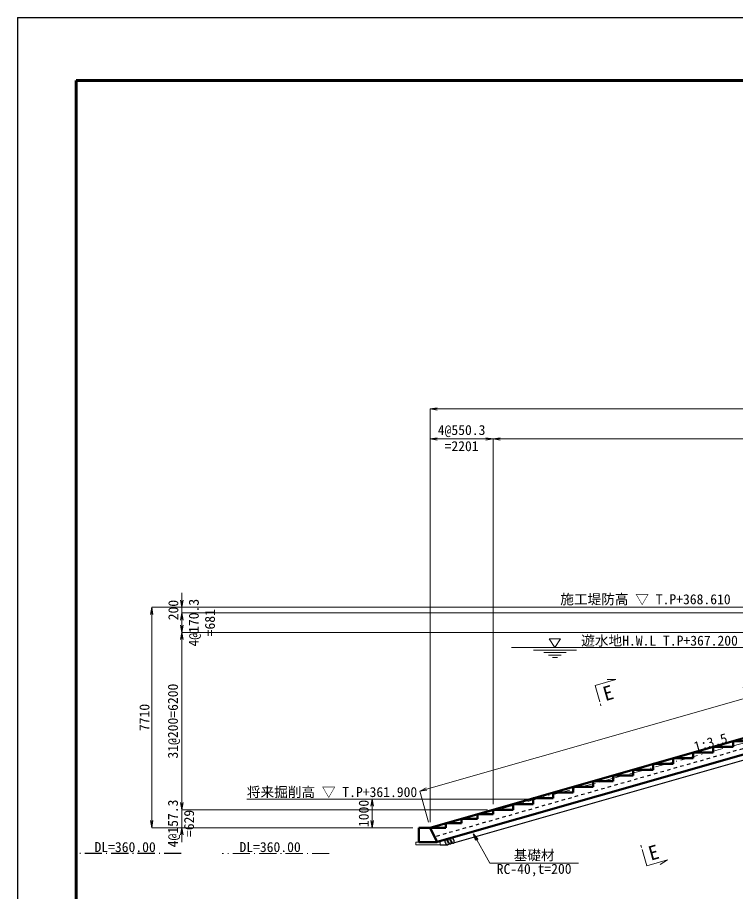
# Model space of a CAD drawing. Header units: millimetres. Extents: x 26429 to 134623, y -33914 to 95091.
# Drawn here: x 50523 to 75707, y -5143 to 25486 of the extents above; entities that cross this region are included whole.
import ezdxf
from ezdxf.enums import TextEntityAlignment as Align

# ---------------------------------------------------------------- set-up
doc = ezdxf.new("R2010")
doc.units = ezdxf.units.MM
doc.header["$LTSCALE"] = 100
doc.header["$PDSIZE"] = 300
doc.linetypes.add('SXF_一点短鎖線', pattern=[9.25, 6, -1.5, 0.25, -1.5])
doc.linetypes.add('SXF_跳び破線', pattern=[12, 6, -6])
doc.layers.get('Defpoints').update_dxf_attribs({"color": 191})
for name, color, linetype, lineweight in [('D-BMK', 2, 'SXF_一点短鎖線', 13), ('D-BYP-STR1', 2, 'Continuous', 13), ('D-BYP-STR6', 2, 'SXF_一点短鎖線', 13), ('D-BYP-STR7', 2, 'Continuous', 13), ('D-STR', 1, 'Continuous', 50), ('D-STR-DIM', 7, 'Continuous', 13), ('D-STR-HTXT', 7, 'Continuous', 13), ('D-STR-TXT', 7, 'Continuous', 13), ('D-TTL', 2, 'Continuous', 140)]:
    doc.layers.add(name, color=color, linetype=linetype, lineweight=lineweight)
doc.styles.add('MS ゴシック', font='MS Gothic.ttf')
doc.styles.add('ＭＳ ゴシック', font='MS Gothic.ttf')
doc.dimstyles.new('DIM-100-F', dxfattribs={"dimscale": 100, "dimtxt": 3.5, "dimasz": 2.5, "dimexe": 0, "dimexo": 2, "dimgap": 0.8, "dimtad": 1, "dimdec": 0, "dimzin": 0, "dimdsep": 46, "dimtxsty": 'MS ゴシック', "dimblk": 'OPEN', "dimcen": 0.1, "dimclrd": 256, "dimclre": 256, "dimclrt": 256, "dimaunit": 1, "dimadec": 4, "dimazin": 0, "dimtfac": 1, "dimtdec": 0, "dimtmove": 2, "dimatfit": 3, "dimldrblk": 'OPEN', "dimfxl": 1, "dimtolj": 1, "dimtzin": 0, "dimlwd": -1, "dimlwe": -1, "dimarcsym": 2})

# ---------------------------------------------------------------- blocks, each defined once
blk = doc.blocks.new('_Open')
at = {"color": 0, "linetype": 'ByBlock', "lineweight": -2}
for p, q in [((-1, 0.17), (0, 0)), ((-1, -0.17), (0, 0)), ((0, 0), (-1, 0))]:
    blk.add_line(p, q, dxfattribs=at)
blk = doc.blocks.new('*D2')
at = {"layer": 'D-STR-DIM', "ltscale": 0.2, "transparency": 16777216}
for p, q in [((56270, -1966), (56270, -1716)), ((66958, -2216), (56270, -2216)), ((56270, -2845), (56270, -2216)), ((64357, -2845), (56270, -2845)), ((56270, -3095), (56270, -3345))]:
    blk.add_line(p, q, dxfattribs=at)
at = {"layer": 'Defpoints', "color": 0, "ltscale": 0.2, "transparency": 16777216}
for p in [(56270, -2216), (67158, -2216), (64557, -2845)]:
    blk.add_point(p, dxfattribs=at)
at = {"layer": 'D-STR-DIM', "ltscale": 0.2, "transparency": 16777216, "xscale": 250, "yscale": 250, "zscale": 250}
for p, rotation in [((56270, -2216), 270), ((56270, -2845), 90)]:
    blk.add_blockref('_Open', p, dxfattribs=dict(at, rotation=rotation))
at = {"layer": 'D-STR-DIM', "ltscale": 0.2, "transparency": 16777216, "char_height": 350, "attachment_point": 5, "rotation": 90, "style": 'MS ゴシック'}
for s, insert in [('\\A1;4@157.3', (55996, -2694)), ('\\A1;=629', (56525, -2694))]:
    blk.add_mtext(s, dxfattribs=dict(at, insert=insert))
blk = doc.blocks.new('*D3')
at = {"layer": 'D-STR-DIM', "ltscale": 0.2, "transparency": 16777216}
for p, q in [((91687, 4866), (55220, 4866)), ((55220, -2595), (55220, 4616)), ((64357, -2845), (55220, -2845))]:
    blk.add_line(p, q, dxfattribs=at)
at = {"layer": 'Defpoints', "color": 0, "ltscale": 0.2, "transparency": 16777216}
for p in [(55220, 4866), (91887, 4866), (64557, -2845)]:
    blk.add_point(p, dxfattribs=at)
at = {"layer": 'D-STR-DIM', "ltscale": 0.2, "transparency": 16777216, "xscale": 250, "yscale": 250, "zscale": 250}
for p, rotation in [((55220, 4866), 90), ((55220, -2845), 270)]:
    blk.add_blockref('_Open', p, dxfattribs=dict(at, rotation=rotation))
at = {"layer": 'D-STR-DIM', "ltscale": 0.2, "transparency": 16777216, "insert": (54965, 1011), "char_height": 350, "attachment_point": 5, "rotation": 90, "style": 'MS ゴシック'}
blk.add_mtext('\\A1;7710', dxfattribs=at)
blk = doc.blocks.new('*D4')
at = {"layer": 'D-STR-DIM', "ltscale": 0.2, "transparency": 16777216}
for p, q in [((88658, 3984), (56270, 3984)), ((56270, -1966), (56270, 3734)), ((66958, -2216), (56270, -2216))]:
    blk.add_line(p, q, dxfattribs=at)
at = {"layer": 'Defpoints', "color": 0, "ltscale": 0.2, "transparency": 16777216}
for p in [(56270, 3984), (88858, 3984), (67158, -2216)]:
    blk.add_point(p, dxfattribs=at)
at = {"layer": 'D-STR-DIM', "ltscale": 0.2, "transparency": 16777216, "xscale": 250, "yscale": 250, "zscale": 250}
for p, rotation in [((56270, 3984), 90), ((56270, -2216), 270)]:
    blk.add_blockref('_Open', p, dxfattribs=dict(at, rotation=rotation))
at = {"layer": 'D-STR-DIM', "ltscale": 0.2, "transparency": 16777216, "insert": (55996, 884), "char_height": 350, "attachment_point": 5, "rotation": 90, "style": 'MS ゴシック'}
blk.add_mtext('\\A1;31@200=6200', dxfattribs=at)
blk = doc.blocks.new('*D5')
at = {"layer": 'D-STR-DIM', "ltscale": 0.2, "transparency": 16777216}
for p, q in [((64957, -2645), (64957, 10751)), ((65207, 10751), (66908, 10751)), ((67158, -2016), (67158, 10751))]:
    blk.add_line(p, q, dxfattribs=at)
at = {"layer": 'Defpoints', "color": 0, "ltscale": 0.2, "transparency": 16777216}
for p in [(67158, 10751), (67158, -2216), (64957, -2845)]:
    blk.add_point(p, dxfattribs=at)
at = {"layer": 'D-STR-DIM', "ltscale": 0.2, "transparency": 16777216, "xscale": 250, "yscale": 250, "zscale": 250, "rotation": 180}
blk.add_blockref('_Open', (64957, 10751), dxfattribs=at)
at = {"layer": 'D-STR-DIM', "ltscale": 0.2, "transparency": 16777216, "xscale": 250, "yscale": 250, "zscale": 250}
blk.add_blockref('_Open', (67158, 10751), dxfattribs=at)
at = {"layer": 'D-STR-DIM', "ltscale": 0.2, "transparency": 16777216, "char_height": 350, "attachment_point": 5, "style": 'MS ゴシック'}
for s, insert in [('\\A1;4@550.3', (66057, 11025)), ('\\A1;=2201', (66057, 10496))]:
    blk.add_mtext(s, dxfattribs=dict(at, insert=insert))
blk = doc.blocks.new('*D6')
at = {"layer": 'D-STR-DIM', "ltscale": 0.2, "transparency": 16777216}
for p, q in [((67158, -2016), (67158, 10751)), ((67408, 10751), (88608, 10751)), ((88858, 4184), (88858, 10751))]:
    blk.add_line(p, q, dxfattribs=at)
at = {"layer": 'Defpoints', "color": 0, "ltscale": 0.2, "transparency": 16777216}
for p in [(88858, 10751), (88858, 3984), (67158, -2216)]:
    blk.add_point(p, dxfattribs=at)
at = {"layer": 'D-STR-DIM', "ltscale": 0.2, "transparency": 16777216, "xscale": 250, "yscale": 250, "zscale": 250, "rotation": 180}
blk.add_blockref('_Open', (67158, 10751), dxfattribs=at)
at = {"layer": 'D-STR-DIM', "ltscale": 0.2, "transparency": 16777216, "xscale": 250, "yscale": 250, "zscale": 250}
blk.add_blockref('_Open', (88858, 10751), dxfattribs=at)
at = {"layer": 'D-STR-DIM', "ltscale": 0.2, "transparency": 16777216, "insert": (78008, 11025), "char_height": 350, "attachment_point": 5, "style": 'MS ゴシック'}
blk.add_mtext('\\A1;31@700=21700', dxfattribs=at)
blk = doc.blocks.new('*D7')
at = {"layer": 'D-STR-DIM', "ltscale": 0.2, "transparency": 16777216}
for p, q in [((64957, -2645), (64957, 11801)), ((65207, 11801), (91637, 11801)), ((91887, 5066), (91887, 11801))]:
    blk.add_line(p, q, dxfattribs=at)
at = {"layer": 'Defpoints', "color": 0, "ltscale": 0.2, "transparency": 16777216}
for p in [(91887, 11801), (91887, 4866), (64957, -2845)]:
    blk.add_point(p, dxfattribs=at)
at = {"layer": 'D-STR-DIM', "ltscale": 0.2, "transparency": 16777216, "xscale": 250, "yscale": 250, "zscale": 250, "rotation": 180}
blk.add_blockref('_Open', (64957, 11801), dxfattribs=at)
at = {"layer": 'D-STR-DIM', "ltscale": 0.2, "transparency": 16777216, "xscale": 250, "yscale": 250, "zscale": 250}
blk.add_blockref('_Open', (91887, 11801), dxfattribs=at)
at = {"layer": 'D-STR-DIM', "ltscale": 0.2, "transparency": 16777216, "insert": (78422, 12056), "char_height": 350, "attachment_point": 5, "style": 'MS ゴシック'}
blk.add_mtext('\\A1;26930', dxfattribs=at)
blk = doc.blocks.new('*D11')
at = {"layer": 'D-STR-DIM', "ltscale": 0.2, "transparency": 16777216}
for p, q in [((56270, 5116), (56270, 5366)), ((91687, 4866), (56270, 4866)), ((56270, 4666), (56270, 4866)), ((91073, 4666), (56270, 4666)), ((56270, 4416), (56270, 4166))]:
    blk.add_line(p, q, dxfattribs=at)
at = {"layer": 'Defpoints', "color": 0, "ltscale": 0.2, "transparency": 16777216}
for p in [(56270, 4866), (91273, 4666, 354000), (91887, 4866, 354000)]:
    blk.add_point(p, dxfattribs=at)
at = {"layer": 'D-STR-DIM', "ltscale": 0.2, "transparency": 16777216, "xscale": 250, "yscale": 250, "zscale": 250}
for p, rotation in [((56270, 4866), 270), ((56270, 4666), 90)]:
    blk.add_blockref('_Open', p, dxfattribs=dict(at, rotation=rotation))
at = {"layer": 'D-STR-DIM', "ltscale": 0.2, "transparency": 16777216, "insert": (55975, 4766), "char_height": 350, "attachment_point": 5, "rotation": 90, "style": 'MS ゴシック'}
blk.add_mtext('\\A1;200', dxfattribs=at)
blk = doc.blocks.new('*D12')
at = {"layer": 'D-STR-DIM', "ltscale": 1500, "transparency": 16777216}
for p, q in [((88803, 4177), (88492, 5266)), ((88251, 5197), (64831, -1494)), ((64902, -2652), (64591, -1563))]:
    blk.add_line(p, q, dxfattribs=at)
at = {"layer": 'Defpoints', "color": 0, "ltscale": 1500, "transparency": 16777216}
for p in [(88858, 3984, 354000), (64591, -1563), (64957, -2845, 354000)]:
    blk.add_point(p, dxfattribs=at)
at = {"layer": 'D-STR-DIM', "ltscale": 1500, "transparency": 16777216, "xscale": 250, "yscale": 250, "zscale": 250}
for p, rotation in [((88492, 5266), 15.94539590089285), ((64591, -1563), 195.9453959008929)]:
    blk.add_blockref('_Open', p, dxfattribs=dict(at, rotation=rotation))
at = {"layer": 'D-STR-DIM', "ltscale": 1500, "transparency": 16777216, "insert": (76471, 2097), "char_height": 350, "attachment_point": 5, "rotation": 15.9454, "style": 'MS ゴシック'}
blk.add_mtext('\\A1;24857', dxfattribs=at)
blk = doc.blocks.new('*D16')
at = {"layer": 'D-STR-DIM', "ltscale": 0.2, "transparency": 16777216}
for p, q in [((91074, 4665), (56270, 4665)), ((56270, 4234), (56270, 4415)), ((88658, 3984), (56270, 3984))]:
    blk.add_line(p, q, dxfattribs=at)
at = {"layer": 'Defpoints', "color": 0, "ltscale": 0.2, "transparency": 16777216}
for p in [(56270, 4665), (91274, 4665, 354000), (88858, 3984, 354000)]:
    blk.add_point(p, dxfattribs=at)
at = {"layer": 'D-STR-DIM', "ltscale": 0.2, "transparency": 16777216, "xscale": 250, "yscale": 250, "zscale": 250}
for p, rotation in [((56270, 4665), 90), ((56270, 3984), 270)]:
    blk.add_blockref('_Open', p, dxfattribs=dict(at, rotation=rotation))
at = {"layer": 'D-STR-DIM', "ltscale": 0.2, "transparency": 16777216, "char_height": 350, "attachment_point": 5, "rotation": 90, "style": 'MS ゴシック'}
for s, insert in [('\\A1;4@170.3', (56727, 4325)), ('\\A1;=681', (57256, 4325))]:
    blk.add_mtext(s, dxfattribs=dict(at, insert=insert))
blk = doc.blocks.new('*D91')
at = {"layer": 'D-STR-DIM', "transparency": 16777216}
for p, q in [((64357, -1845), (62930, -1845)), ((62930, -2595), (62930, -2095)), ((64357, -2845), (62930, -2845))]:
    blk.add_line(p, q, dxfattribs=at)
at = {"layer": 'Defpoints', "color": 0, "transparency": 16777216}
for p in [(62930, -1845), (64557, -1845), (64557, -2845)]:
    blk.add_point(p, dxfattribs=at)
at = {"layer": 'D-STR-DIM', "transparency": 16777216, "xscale": 250, "yscale": 250, "zscale": 250}
for p, rotation in [((62930, -1845), 90), ((62930, -2845), 270)]:
    blk.add_blockref('_Open', p, dxfattribs=dict(at, rotation=rotation))
at = {"layer": 'D-STR-DIM', "transparency": 16777216, "insert": (62635, -2345), "char_height": 350, "attachment_point": 5, "rotation": 90, "style": 'MS ゴシック'}
blk.add_mtext('\\A1;1000', dxfattribs=at)
blk = doc.blocks.new('1026-1')
at = {"layer": 'Defpoints', "linetype": 'SXF_跳び破線', "ltscale": 0.2}
for p, q in [((182062, 11395), (170761, 8167)), ((182158, 11059), (182062, 11395)), ((182158, 11059), (170716, 7790)), ((182213, 10867), (182158, 11059)), ((182213, 10867), (171013, 7667)), ((170761, 8167), (158161, 4567)), ((170716, 7790), (158320, 4248)), ((171013, 7667), (158413, 4067))]:
    blk.add_line(p, q, dxfattribs=at)
blk.add_lwpolyline([(157761, 4067), (157761, 4567), (158161, 4567), (158411, 4067)], close=True, dxfattribs=at)

msp = doc.modelspace()

# ---------------------------------------------------------------- linework, layer by layer
at = {"layer": 'D-BMK', "linetype": 'SXF_一点短鎖線'}
msp.add_line((61427.9, -3744.5), (57681.2, -3744.5), dxfattribs=at)
at = {"layer": 'D-BYP-STR6', "linetype": 'SXF_一点短鎖線'}
msp.add_lwpolyline([(99553, 3625.7), (98273.5, 4265.4), (91273.5, 4265.4), (65303.2, -2753.6)], dxfattribs=at)
at = {"layer": 'D-BYP-STR7', "linetype": 'Continuous', "lineweight": 25}
for p in [(89061.7, 3270.6), (65306.8, -3444.5)]:
    msp.add_line(p, (65558.9, -3444.5), dxfattribs=at)
at = {"layer": 'D-BYP-STR7', "linetype": 'SXF_跳び破線', "ltscale": 30}
msp.add_lwpolyline([(64556.8, -3344.5), (64456.8, -3344.5), (64456.8, -3444.5), (64556.8, -3444.5), (65206.8, -3444.5), (65306.8, -3444.5), (65306.8, -3344.5), (65206.8, -3344.5)], dxfattribs=at)
at = {"layer": 'D-BYP-STR7', "linetype": 'Continuous', "lineweight": 25, "extrusion": (0, 0, -1)}
for centre in [(65533.7, -3348.3), (65634.3, -3319.5), (65735, -3290.7)]:
    msp.add_ellipse(centre, major_axis=(-44.1, 89.8), ratio=0.5, dxfattribs=at)
at = {"layer": 'D-STR', "ltscale": 0.2}
for p, q in [((88857.8, 3984.3), (64956.8, -2844.5)), ((89006.8, 3462.9), (65203.6, -3338)), ((76257.8, 184.3), (75557.8, 184.3)), ((75557.8, 184.3), (75557.8, -15.7)), ((74857.8, -215.7), (74157.8, -215.7)), ((74157.8, -215.7), (74157.8, -415.7)), ((75557.8, -15.7), (74857.8, -15.7)), ((74857.8, -15.7), (74857.8, -215.7)), ((74157.8, -415.7), (73457.8, -415.7)), ((73457.8, -415.7), (73457.8, -615.7)), ((72757.8, -815.7), (72057.8, -815.7)), ((72057.8, -815.7), (72057.8, -1015.7)), ((73457.8, -615.7), (72757.8, -615.7)), ((72757.8, -615.7), (72757.8, -815.7)), ((71357.8, -1215.7), (70657.8, -1215.7)), ((70657.8, -1215.7), (70657.8, -1415.7)), ((72057.8, -1015.7), (71357.8, -1015.7)), ((71357.8, -1015.7), (71357.8, -1215.7)), ((70657.8, -1415.7), (69957.8, -1415.7)), ((69957.8, -1415.7), (69957.8, -1615.7)), ((69257.8, -1815.7), (68557.8, -1815.7)), ((68557.8, -1815.7), (68557.8, -2015.7)), ((69957.8, -1615.7), (69257.8, -1615.7)), ((69257.8, -1615.7), (69257.8, -1815.7)), ((68557.8, -2015.7), (67857.8, -2015.7)), ((67857.8, -2015.7), (67857.8, -2215.7)), ((66607.6, -2372.9), (66607.6, -2530.1)), ((67157.8, -2372.9), (66607.6, -2372.9)), ((67857.8, -2215.7), (67157.8, -2215.7)), ((67157.8, -2215.7), (67157.8, -2372.9)), ((65507.1, -2687.3), (65507.1, -2844.5)), ((66057.3, -2687.3), (65507.1, -2687.3)), ((66057.3, -2530.1), (66057.3, -2687.3)), ((66607.6, -2530.1), (66057.3, -2530.1)), ((65507.1, -2844.5), (64956.8, -2844.5))]:
    msp.add_line(p, q, dxfattribs=at)
at = {"layer": 'D-STR', "linetype": 'SXF_跳び破線', "ltscale": 30}
msp.add_lwpolyline([(64556.8, -3344.5), (64556.8, -2844.5), (64956.8, -2844.5), (65206.8, -3344.5)], close=True, dxfattribs=at)
at = {"layer": 'D-STR-DIM'}
msp.add_line((68556.8, -1844.5), (58545.3, -1844.5), dxfattribs=at)
at = {"layer": 'D-STR-HTXT'}
for p, q in [((69522.4, 3755.5), (69122.4, 3755.5)), ((69322.4, 3455.5), (69122.4, 3755.5)), ((69322.4, 3455.5), (69522.4, 3755.5)), ((67798.8, 3455.5), (89008.9, 3455.5)), ((70072.4, 3367.5), (68572.4, 3367.5)), ((69712.4, 3279.5), (68932.4, 3279.5)), ((69542.4, 3191.5), (69102.4, 3191.5)), ((69410.4, 3103.5), (69234.4, 3103.5)), ((67044, -4084, -354000), (70143.9, -4084, -354000))]:
    msp.add_line(p, q, dxfattribs=at)
at = {"layer": 'D-STR-TXT', "linetype": 'Continuous'}
for p, q in [((70931.5, 1412.3), (70910.9, 1484.4)), ((72327.7, -3458.4), (72348.5, -3530.5))]:
    msp.add_line(p, q, dxfattribs=at)
for points in [[(70890.3, 1556.5), (70725.5, 2133.4), (71446.6, 2339.5), (71146.7, 2334.5)], [(72369.3, -3602.6), (72535.6, -4179.1), (73256.2, -3971.2), (72999.3, -4126.1)]]:
    msp.add_lwpolyline(points, dxfattribs=at)
at = {"layer": 'D-TTL'}
for q in [(132573.4, 23286.4), (52573.4, -31713.6)]:
    msp.add_line((52573.4, 23286.4), q, dxfattribs=at)
at = {"layer": 'Defpoints', "color": 1}
for q in [(50523.4, -33913.6), (134623.4, 25486.4)]:
    msp.add_line((50523.4, 25486.4), q, dxfattribs=at)
at = {"layer": 'Defpoints', "linetype": 'SXF_一点短鎖線'}
msp.add_line((56250.3, -3744.5), (52573.4, -3744.5), dxfattribs=at)

# ---------------------------------------------------------------- block references
at = {"layer": 'D-BYP-STR1'}
msp.add_blockref('1026-1', (-93204.3, -7411), dxfattribs=at)

# ---------------------------------------------------------------- texts
at = {"layer": 'D-STR-TXT', "style": 'ＭＳ ゴシック'}
msp.add_text('施工堤防高 ▽ T.P+368.610', height=350, dxfattribs=at).set_placement((75468.1, 4865.6), align=Align.BOTTOM_RIGHT)
at = {"layer": 'D-STR-TXT', "ltscale": 0.01, "style": 'ＭＳ ゴシック'}
msp.add_text('遊水地H.W.L T.P+367.200', height=350, dxfattribs=at).set_placement((70241.7, 3523.2))
at = {"layer": 'D-STR-TXT', "style": 'ＭＳ ゴシック'}
for rotation, p in [(15.9454, (71185.6, 1869.7)), (15.7998, (72774.4, -3710.6))]:
    msp.add_text('E', height=500, rotation=rotation, dxfattribs=at).set_placement(p, align=Align.MIDDLE_CENTER)
msp.add_text('1:3.5', height=350, rotation=15.9454, dxfattribs=at).set_placement((74241.3, -191.8))
at = {"layer": 'D-STR-TXT', "style": 'MS ゴシック'}
msp.add_text('将来掘削高 ▽ T.P+361.900', height=350, dxfattribs=at).set_placement((58545.3, -1771.3))
at = {"layer": 'D-STR-TXT', "color": 7, "style": 'ＭＳ ゴシック'}
msp.add_text('DL=360.00', height=350, dxfattribs=at).set_placement((58287.4, -3694.5))
at = {"layer": 'D-STR-TXT', "style": 'MS ゴシック'}
for s, rotation, p in [('基礎材', 359.80039, (68593.9, -4084, -354000)), ('RC-40,t=200', 0.19961, (68595.6, -4563.8, -354000))]:
    msp.add_text(s, height=350, rotation=rotation, dxfattribs=at).set_placement(p, align=Align.BOTTOM_CENTER)
at = {"layer": 'Defpoints', "style": 'ＭＳ ゴシック'}
msp.add_text('DL=360.00', height=350, dxfattribs=at).set_placement((53216.7, -3694.5))

# ---------------------------------------------------------------- dimensions: what is measured, and where the dimension line sits
at = {"layer": 'D-STR-DIM', "ltscale": 0.2}
dim = msp.add_linear_dim(base=(91887, 11801.1), p1=(64956.8, -2844.5), p2=(91887, 4865.6), dimstyle='DIM-100-F', dxfattribs=at)
dim.commit()
dim.dimension.update_dxf_attribs({"geometry": '*D7', "text_midpoint": (78421.9, 12056.1)})
for base, p1, p2, text, picture, middle in [((67157.8, 10751.1), (64956.8, -2844.5), (67157.8, -2215.7), '4@550.3\\X=<>', '*D5', (66057.3, 10751.1)), ((88857.8, 10751.1), (67157.8, -2215.7), (88857.8, 3984.3), '31@700=<>', '*D6', (78007.8, 11024.8))]:
    dim = msp.add_linear_dim(base=base, p1=p1, p2=p2, text=text, dimstyle='DIM-100-F', dxfattribs=at)
    dim.commit()
    dim.dimension.update_dxf_attribs({"geometry": picture, "text_midpoint": middle})
for base, p1, picture, middle in [((56270, 4865.6, -354000), (91273.3, 4665.6), '*D11', (55975, 4765.6, -354000)), ((55220, 4865.6), (64556.8, -2844.5), '*D3', (54965, 1010.5))]:
    dim = msp.add_linear_dim(base=base, p1=p1, p2=(91887, 4865.6), angle=90, dimstyle='DIM-100-F', dxfattribs=at)
    dim.commit()
    dim.dimension.update_dxf_attribs({"geometry": picture, "text_midpoint": middle})
for base, p1, p2, text, picture, middle in [((56270, 4665.4, -354000), (88857.8, 3984.3), (91273.5, 4665.4, 0), '4@170.3\\X=<>', '*D16', (57000.8, 4324.9, -354000)), ((56270, -2215.7), (64556.8, -2844.5), (67157.8, -2215.7), '4@157.3\\X=<>', '*D2', (56270, -2693.9))]:
    dim = msp.add_linear_dim(base=base, p1=p1, p2=p2, angle=90, text=text, dimstyle='DIM-100-F', dxfattribs=at)
    dim.commit()
    dim.dimension.update_dxf_attribs({"geometry": picture, "text_midpoint": middle, "dimtype": 160})
at = {"layer": 'D-STR-DIM', "ltscale": 1500}
dim = msp.add_aligned_dim(p1=(88857.8, 3984.3), p2=(64956.8, -2844.5), distance=-1332.9, dimstyle='DIM-100-F', dxfattribs=at)
dim.commit()
dim.dimension.update_dxf_attribs({"geometry": '*D12', "text_midpoint": (76471.1, 2096.7, -354000)})
at = {"layer": 'D-STR-DIM', "ltscale": 0.2}
dim = msp.add_linear_dim(base=(56270, 3984.3), p1=(67157.8, -2215.7), p2=(88857.8, 3984.3), angle=90, text='31@200=<>', dimstyle='DIM-100-F', dxfattribs=at)
dim.commit()
dim.dimension.update_dxf_attribs({"geometry": '*D4', "text_midpoint": (55996.4, 884.3)})
at = {"layer": 'D-STR-DIM'}
dim = msp.add_linear_dim(base=(62930, -1844.5), p1=(64556.8, -2844.5), p2=(64556.8, -1844.5), angle=90, dimstyle='DIM-100-F', dxfattribs=at)
dim.commit()
dim.dimension.update_dxf_attribs({"geometry": '*D91', "text_midpoint": (62635, -2344.5)})

# ---------------------------------------------------------------- leaders
at = {"layer": 'D-STR-HTXT'}
msp.add_leader([(66474.4, -3056, -354000), (67044, -4084, -354000)], dimstyle='DIM-100-F', dxfattribs=at)

doc.saveas('drawing.dxf')
